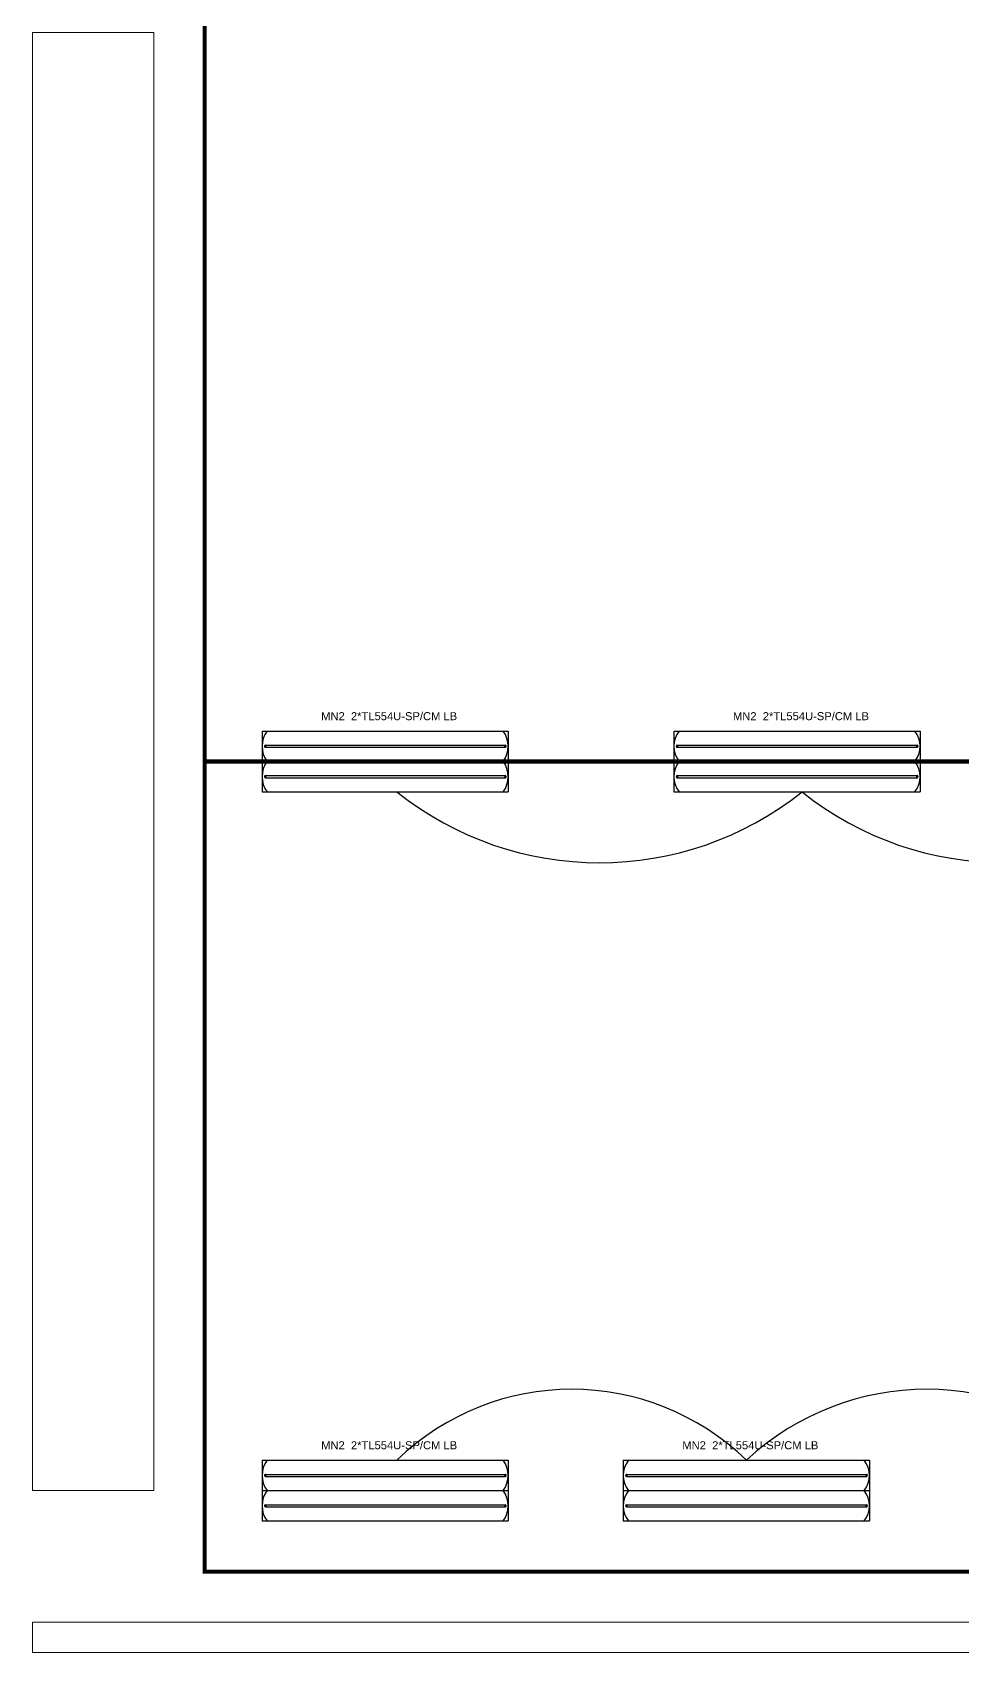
# Model space of a CAD drawing. Header units: metres. Extents: x -13316 to 152404, y -3899 to 30226.
# Drawn here: x 63140 to 63599, y 1120 to 1920 of the extents above; entities that cross this region are included whole.
import ezdxf

# ---------------------------------------------------------------- set-up
doc = ezdxf.new("R2010")
doc.units = ezdxf.units.M
doc.header["$LTSCALE"] = 100
doc.header["$MEASUREMENT"] = 0
doc.linetypes.add('HIDDEN', pattern=[0.375, 0.25, -0.125])
doc.layers.get('0').update_dxf_attribs({"color": 9, "lineweight": 9})
for name, color, linetype, lineweight in [('00', 9, 'Continuous', 9), ('05', 9, 'Continuous', 9), ('06D', 9, 'Continuous', 9), ('E-2x54 W SIVAÜSTÜ FLUORESAN YÜKSEK TAVAN ARMATÜRÜ', 7, 'Continuous', 30), ('E-KABLO', 7, 'Continuous', 30)]:
    doc.layers.add(name, color=color, linetype=linetype, lineweight=lineweight)
doc.styles.add('Arial', font='arial.ttf', dxfattribs={"height": 2.5})

# ---------------------------------------------------------------- blocks, each defined once
blk = doc.blocks.new('2x54 W SIVAÜSTÜ FLUORESAN YÜKSEK TAVAN ARMATÜRÜ')
at = {"layer": 'E-2x54 W SIVAÜSTÜ FLUORESAN YÜKSEK TAVAN ARMATÜRÜ', "color": 4}
for p, q in [((-60.8, 15), (-60.8, -15)), ((-60.8, 15), (60.8, 15)), ((60.8, 15), (60.8, 0)), ((-60, 0), (-15, 0)), ((15, 0), (60, 0)), ((60.8, 0), (60.8, -15)), ((-60.8, -15), (60.8, -15))]:
    blk.add_line(p, q, dxfattribs=at)
at = {"layer": 'E-2x54 W SIVAÜSTÜ FLUORESAN YÜKSEK TAVAN ARMATÜRÜ', "color": 7}
for p, q in [((-59.27, 8.01), (59.32, 8.01)), ((-60.8, 0), (60.8, 0)), ((-59.16, 7.01), (59.44, 7)), ((-59.27, -6.99), (59.32, -6.99)), ((-59.16, -7.99), (59.44, -8))]:
    blk.add_line(p, q, dxfattribs=at)
for centre in [(-59.23, 7.63), (-59.23, 7.33), (59.36, 7.63), (59.36, 7.33), (-59.23, -7.37), (-59.23, -7.67), (59.36, -7.37), (59.36, -7.67)]:
    blk.add_circle(centre, 0.11, dxfattribs=at)
for centre, radius, start, end in [((-48.66, 7.5), 12.14, 141.85995, 218.14005), ((-59.12, 7.51), 0.515, 106.86737, 266.76121), ((-59.32, 7.49), 0.519, 289.2244, 84.40418), ((48.66, 7.5), 12.14, 321.85995, 38.14005), ((59.47, 7.51), 0.515, 106.86737, 266.76121), ((59.27, 7.49), 0.519, 289.2244, 84.40418), ((-48.66, -7.5), 12.14, 141.85995, 218.14005), ((-59.12, -7.49), 0.515, 106.86737, 266.76121), ((-59.32, -7.51), 0.519, 289.2244, 84.40418), ((48.66, -7.5), 12.14, 321.85995, 38.14005), ((59.47, -7.49), 0.515, 106.86737, 266.76121), ((59.27, -7.51), 0.519, 289.2244, 84.40418)]:
    blk.add_arc(centre, radius, start, end, dxfattribs=at)
at = {"layer": 'E-2x54 W SIVAÜSTÜ FLUORESAN YÜKSEK TAVAN ARMATÜRÜ', "color": 7, "style": 'Arial'}
blk.add_text('MN2  2*TL554U-SP/CM LB', height=3.9508, dxfattribs=at).set_placement((-31.61, 20.4))
blk = doc.blocks.new('p-işyeri')
at = {"color": 0, "const_width": 2}
blk.add_lwpolyline([(200, 0), (200, 700), (-200, 700), (-200, 0)], close=True, dxfattribs=at)
blk = doc.blocks.new('p-birim')
blk.add_lwpolyline([(0, 0), (1, 0), (1, 1), (0, 1)], close=True)
blk = doc.blocks.new('1.bod.mimari1.elk')
at = {"layer": '00'}
blk.add_lwpolyline([(7310, -7815), (7310, -7815), (7440, -7815), (7440, -7830), (6820, -7830), (6820, -7815), (7310, -7815), (7310, -7815), (7310, -7815)], dxfattribs=at)
at = {"layer": '05', "xscale": 60.00000000000003, "yscale": 720}
blk.add_blockref('p-birim', (6820, -7750), dxfattribs=at)
at = {"layer": '06D', "color": 89, "linetype": 'HIDDEN', "true_color": 0x2e4d23, "rotation": 90}
for p in [(7605, -7190), (7605, -7590)]:
    blk.add_blockref('p-işyeri', p, dxfattribs=at)

msp = doc.modelspace()

# ---------------------------------------------------------------- linework, layer by layer
at = {"layer": 'E-KABLO', "color": 6}
for centre, radius, start, end in [((63420, 1670.36), 160.36, 231.41991, 308.58009), ((63620, 1670.36), 160.36, 231.41991, 308.58009), ((63406.25, 1126.23), 123.77, 45.82566, 134.17434), ((63581.67, 1118.92), 131.08, 47.13767, 132.86233)]:
    msp.add_arc(centre, radius, start, end, dxfattribs=at)

# ---------------------------------------------------------------- block references
at = {"layer": '06D'}
msp.add_blockref('1.bod.mimari1.elk', (56320, 8950), dxfattribs=at)
at = {"layer": 'E-2x54 W SIVAÜSTÜ FLUORESAN YÜKSEK TAVAN ARMATÜRÜ', "color": 6}
for p in [(63314.17, 1560), (63517.5, 1560), (63314.17, 1200), (63492.5, 1200)]:
    msp.add_blockref('2x54 W SIVAÜSTÜ FLUORESAN YÜKSEK TAVAN ARMATÜRÜ', p, dxfattribs=at)

doc.saveas('drawing.dxf')
